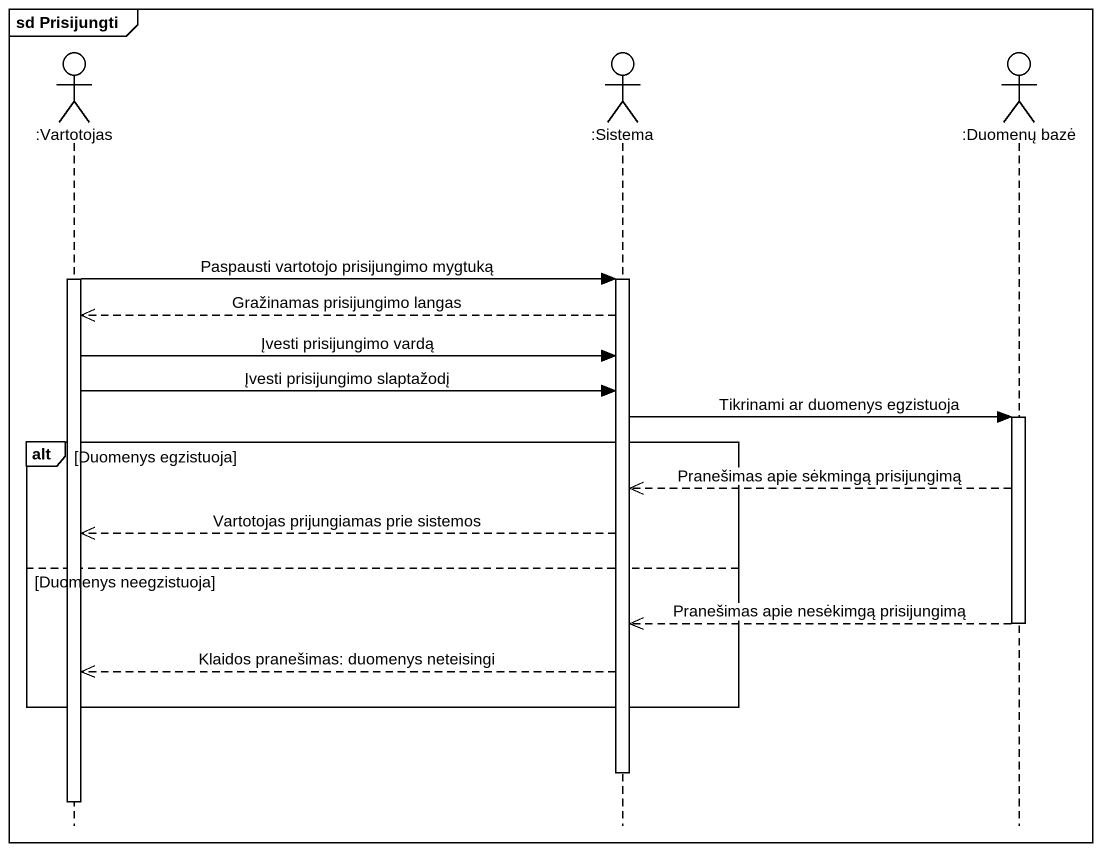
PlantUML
@startuml
mainframe sd Prisijungti
hide footbox
actor ":Vartotojas" as Vartotojas
actor ":Sistema" as Sistema
actor ":Duomenų bazė" as Duomenų_bazė

activate Vartotojas
Vartotojas -> Sistema : Paspausti vartotojo prisijungimo mygtuką
activate Sistema
Sistema -->> Vartotojas : Gražinamas prisijungimo langas
Vartotojas -> Sistema : Įvesti prisijungimo vardą
Vartotojas -> Sistema : Įvesti prisijungimo slaptažodį
Sistema -> Duomenų_bazė : Tikrinami ar duomenys egzistuoja
activate Duomenų_bazė
alt Duomenys egzistuoja
  Duomenų_bazė -->> Sistema : Pranešimas apie sėkmingą prisijungimą
  Sistema -->> Vartotojas : Vartotojas prijungiamas prie sistemos
else Duomenys neegzistuoja
  Duomenų_bazė -->> Sistema : Pranešimas apie nesėkimgą prisijungimą
  deactivate Duomenų_bazė
  Sistema -->> Vartotojas : Klaidos pranešimas: duomenys neteisingi
end
deactivate Sistema
deactivate Vartotojas
@enduml
